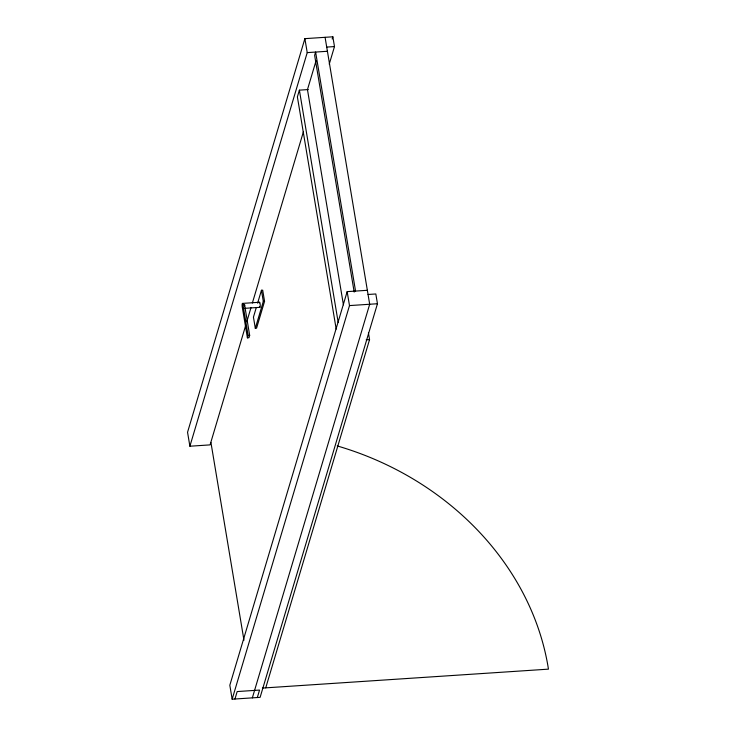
<?xml version="1.0" encoding="UTF-8"?>
<svg xmlns="http://www.w3.org/2000/svg" width="736" height="736" viewBox="0 0 736 736"><rect width="100%" height="100%" fill="white"/><g stroke="black" fill="none" stroke-linecap="round" stroke-linejoin="round"><path stroke-width="1.1" d="M329.24 64.161L334.484 46.57L332.847 36.8L304.888 38.649L187.551 432.262L189.888 446.218L210.073 444.884L245.474 326.14M189.888 446.218L307.225 52.615L304.888 38.649M308.329 89.553L299.386 90.151L297.381 96.867L336.186 329.084M316.13 60.518L307.464 89.617L343.427 304.842M246.79 321.742L251.05 307.455M252.356 303.057L303.49 131.532M332.194 38.999L332.847 36.8M256.321 307.455L253.442 317.124L255.309 328.293L256.551 328.219L264.555 301.346L262.697 290.177L261.446 290.26L257.609 303.158M247.406 337.842L248.115 335.45L242.981 304.741A2.539 0.488 86.2 0 0 242.254 303.701A2.539 0.488 86.2 0 0 242.273 307.124L247.406 337.842L248.952 337.741L249.67 335.349L244.536 304.63L242.981 304.741M255.309 328.293L263.313 301.429L261.446 290.26M367.356 290.297L347.162 291.631L229.825 685.234L232.153 699.2L260.112 697.351L377.458 303.738L375.82 293.968L368.055 294.483M232.153 699.2L349.49 305.587L347.162 291.631M234.95 699.016L237.176 691.555L259.541 690.074L257.315 697.535M252.347 697.866L369.684 304.253L325.082 37.315M265.742 687.847L369.555 339.618L368.423 332.838M326.72 47.086L334.484 46.57M307.225 52.615L327.419 51.272M263.313 301.429L264.555 301.346M242.484 303.398L259.569 302.266M244.324 308.356L259.854 307.335M349.49 305.587L377.458 303.738M248.115 335.45L249.67 335.349M366.206 339.839L369.555 339.618M262.393 688.077L548.449 669.144A286.111 249.265 16.6 0 0 337.208 445.924M355.552 291.07L315.615 52.054L314.631 55.338L354.191 292.091M299.386 90.151L338.183 322.368M210.938 442.529L243.966 640.219M259.256 302.956A2.539 0.488 86.2 0 1 259.964 303.066A2.539 0.488 86.2 0 1 260.167 306.645A2.539 0.488 86.2 0 1 259.468 306.535M244.536 304.63A2.539 0.488 86.2 0 1 244.674 305.909"/></g></svg>
